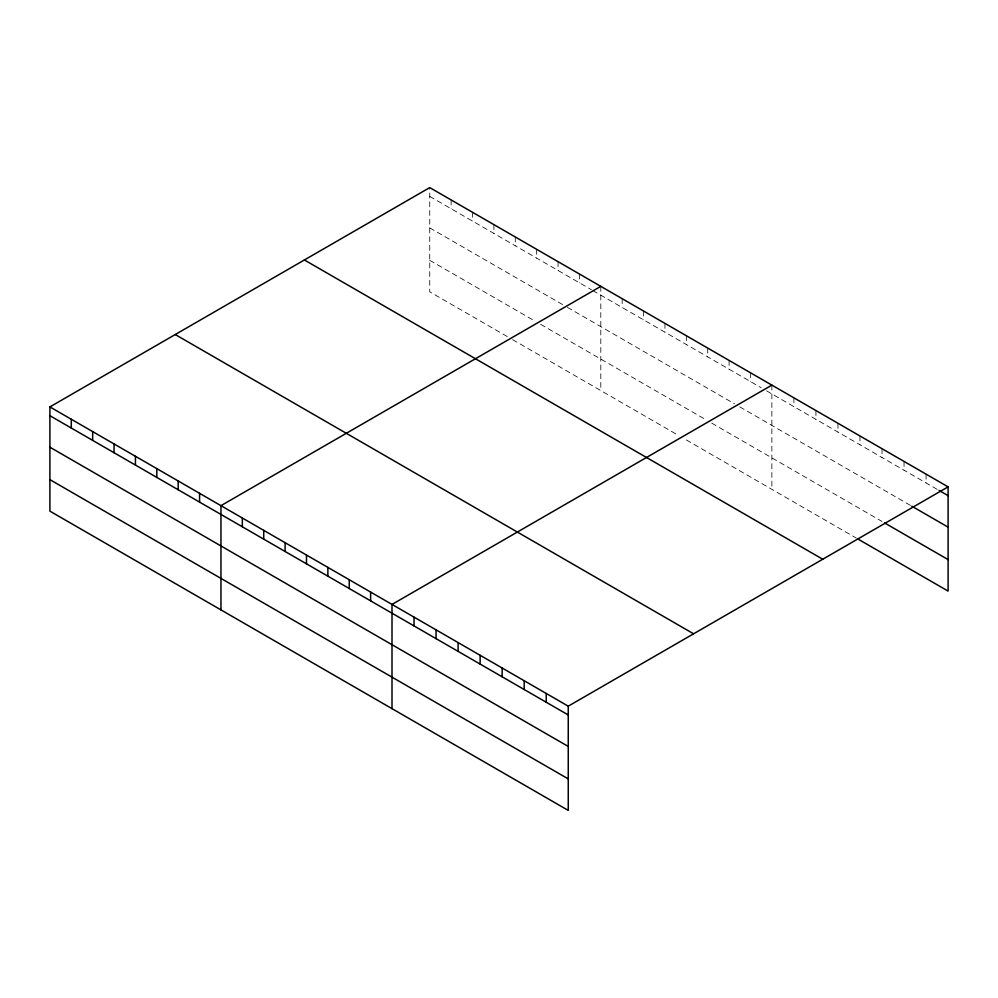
<?xml version="1.0" encoding="UTF-8"?>
<svg xmlns="http://www.w3.org/2000/svg" width="998" height="998" viewBox="0 0 998 998"><rect width="100%" height="100%" fill="white"/><g stroke="black" fill="none" stroke-linecap="round" stroke-linejoin="round"><path stroke-width="0.75" stroke-dasharray="4.99 3.74" d="M507.271 336.576L429.751 291.828L429.751 187.599M429.751 196.394L591.452 289.744M592.787 290.518L761.175 387.735M766.514 390.817L937.733 489.669M429.751 227.881L566.066 306.573M567.4 307.347L734.441 403.791M739.792 406.885L910.525 505.45M429.751 260.328L535.327 321.281M540.679 324.362L706.384 420.033M711.724 423.127L882.007 521.443M512.61 339.657L678.316 435.328M686.337 439.956L856.097 537.972M926.069 474.15L926.069 482.932M904.038 461.425L904.038 470.22M882.007 448.713L882.007 457.496M859.977 435.989L859.977 444.771M837.946 423.277L837.946 432.059M815.927 410.552L815.927 419.335M793.897 397.84L793.897 406.623M771.866 385.116L771.866 489.332M750.484 372.778L750.484 381.56M729.101 360.428L729.101 369.21M707.719 348.09L707.719 356.872M686.337 335.74L686.337 344.522M664.955 323.389L664.955 332.184M643.573 311.052L643.573 319.834M622.191 298.701L622.191 307.496M600.808 286.364L600.808 390.58M579.426 274.013L579.426 282.796M558.044 261.676L558.044 270.458M536.662 249.325L536.662 258.108M515.28 236.988L515.28 245.77M493.898 224.637L493.898 233.42M472.516 212.3L472.516 221.082M451.133 199.949L451.133 208.732"/><path stroke-width="1.5" d="M49.9 406.91L568.249 706.172L568.249 810.401L49.9 511.138L49.9 406.91L429.751 187.599L948.1 486.862L948.1 591.09L857.394 538.72M600.808 286.364L220.957 505.674L220.957 609.89M771.866 385.116L392.002 604.426L392.002 708.642M568.249 706.172L948.1 486.862M939.031 490.417L948.1 495.657M911.81 506.198L948.1 527.144M884.602 522.94L948.1 559.591M304.402 259.979L822.751 559.242M175.249 334.542L693.598 633.805M49.9 415.692L568.249 714.955M49.9 447.191L568.249 746.454M49.9 479.639L568.249 778.902M546.218 693.46L546.218 702.243M524.187 680.736L524.187 689.518M502.156 668.024L502.156 676.806M480.125 655.299L480.125 664.082M458.094 642.587L458.094 651.37M436.064 629.863L436.064 638.645M414.033 617.151L414.033 625.933M370.62 592.076L370.62 600.871M349.238 579.738L349.238 588.521M327.868 567.388L327.868 576.183M306.486 555.05L306.486 563.833M285.104 542.7L285.104 551.482M263.721 530.362L263.721 539.145M242.339 518.012L242.339 526.794M199.575 493.324L199.575 502.106M178.193 480.986L178.193 489.769M156.811 468.636L156.811 477.418M135.429 456.286L135.429 465.08M114.046 443.948L114.046 452.73M92.664 431.598L92.664 440.38M71.282 419.26L71.282 428.042"/></g></svg>
